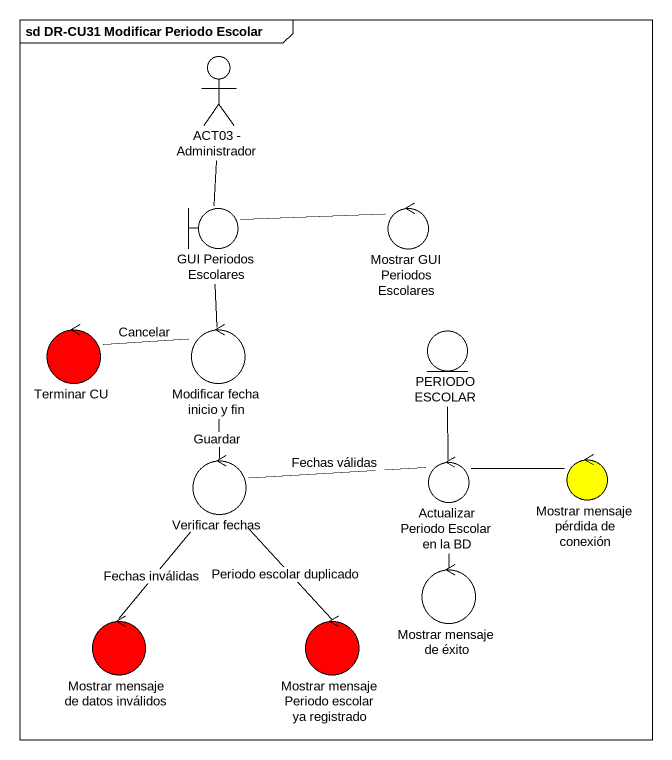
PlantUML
@startuml
mainframe sd DR-CU31 Modificar Periodo Escolar
actor "ACT03 - Administrador" as ACT03_Administrador
boundary "GUI Periodos Escolares" as GUI_Periodos_Escolares
control "Mostrar GUI Periodos Escolares" as Mostrar_GUI_Periodos
control "Terminar CU" as Terminar_CU #FF0000
control "Modificar fecha inicio y fin" as Modificar_fecha_inicio_y_fin
entity "PERIODO ESCOLAR" as PERIODO_ESCOLAR
control "Verificar fechas" as Verificar_fechas
control "Actualizar Periodo Escolar en la BD" as Actualizar_Periodo_Escolar
control "Mostrar mensaje pérdida de conexión" as Mostrar_mensaje_pérdida_de #FFFF00
control "Mostrar mensaje de éxito" as Mostrar_mensaje_de_éxito
control "Mostrar mensaje de datos inválidos" as Mostrar_mensaje_de_datos #FF0000
control "Mostrar mensaje Periodo escolar ya registrado" as Mostrar_mensaje_Periodo #FF0000
ACT03_Administrador -- GUI_Periodos_Escolares
GUI_Periodos_Escolares -- Modificar_fecha_inicio_y_fin
Mostrar_GUI_Periodos -left- GUI_Periodos_Escolares
Modificar_fecha_inicio_y_fin -left- Terminar_CU : Cancelar
Modificar_fecha_inicio_y_fin -- Verificar_fechas : Guardar
Verificar_fechas -right- Actualizar_Periodo_Escolar : Fechas válidas
Verificar_fechas -- Mostrar_mensaje_de_datos : Fechas inválidas
Verificar_fechas -- Mostrar_mensaje_Periodo : Periodo escolar duplicado
Actualizar_Periodo_Escolar -up- PERIODO_ESCOLAR
Actualizar_Periodo_Escolar -right- Mostrar_mensaje_pérdida_de
Actualizar_Periodo_Escolar -- Mostrar_mensaje_de_éxito
@enduml
